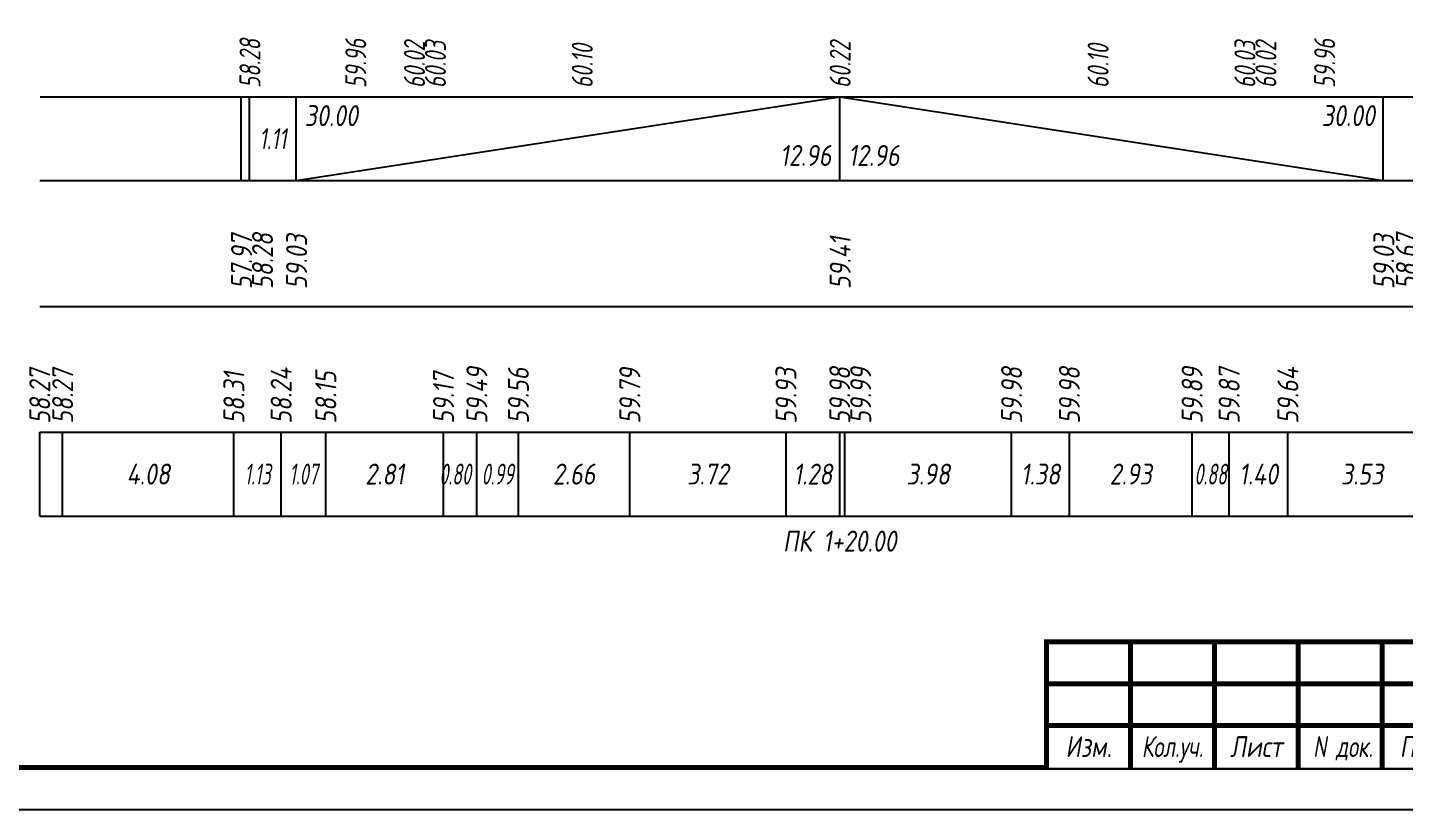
# Model space of a CAD drawing. Extents: x -717 to 1451, y -133302 to 233.
# Drawn here: x 78.5 to 242.6, y -1906.4 to -1813.2 of the extents above; entities that cross this region are included whole.
import ezdxf
from ezdxf.enums import TextEntityAlignment as Align

# ---------------------------------------------------------------- set-up
doc = ezdxf.new("R2010")
doc.units = 0
for name, color, linetype in [('Зарамочное оформление', 7, 'Continuous'), ('Код_510', 7, 'Continuous'), ('Код_514', 1, 'Continuous'), ('Код_516', 1, 'Continuous'), ('Подписи поперечников', 7, 'Continuous'), ('Таблица', 7, 'Continuous')]:
    doc.layers.add(name, color=color, linetype=linetype)
doc.styles.add('М', font='romand.shx', dxfattribs={"width": 0.8, "oblique": 10, "height": 2.5})

# ---------------------------------------------------------------- blocks, each defined once
blk = doc.blocks.new('Штамп')
at = {"linetype": 'Continuous'}
blk.add_wipeout([(199.95, -411.25), (384.95, -411.25), (384.95, -426.25), (199.95, -426.25)], dxfattribs=at).dxf.layer = 'Зарамочное оформление'
at = {"layer": 'Зарамочное оформление', "linetype": 'Continuous', "lineweight": -3, "const_width": 0.6, "flags": 128}
for points in [[(199.95, -426.25), (199.95, -411.25), (384.95, -411.25)], [(209.95, -411.25), (209.95, -426.25)], [(219.95, -411.25), (219.95, -426.25)], [(229.95, -411.25), (229.95, -426.25)], [(239.95, -411.25), (239.95, -426.25)], [(199.95, -416.25), (264.95, -416.25)], [(199.95, -421.25), (264.95, -421.25)]]:
    blk.add_lwpolyline(points, dxfattribs=at)
at = {"layer": 'Зарамочное оформление', "linetype": 'Continuous', "style": 'М', "oblique": 10}
for s, width, p in [('Изм.', 0.8, (204.95, -423.75)), ('Кол.уч.', 0.7, (214.95, -423.75)), ('Лист', 0.8, (224.95, -423.75)), ('N док.', 0.7, (235.28, -423.75)), ('Подпись', 0.8, (247.45, -423.75))]:
    blk.add_text(s, height=2.5, dxfattribs=dict(at, width=width)).set_placement(p, align=Align.MIDDLE_CENTER)
blk = doc.blocks.new('шифр')
blk.add_blockref('Штамп', (0, -1535))

msp = doc.modelspace()

# ---------------------------------------------------------------- linework, layer by layer
at = {"flags": 128}
msp.add_lwpolyline([(-30.054, -1906.421), (389.946, -1906.421), (389.946, -1609.421), (-30.054, -1609.421)], close=True, dxfattribs=at)
at = {"const_width": 0.6, "flags": 128}
msp.add_lwpolyline([(-10.054, -1901.421), (384.946, -1901.421), (384.946, -1614.421), (-10.054, -1614.421)], close=True, dxfattribs=at)
at = {"layer": 'Код_510'}
for p, q in [((79.946, -1871.421), (79.946, -1861.421)), ((82.672, -1871.421), (82.672, -1861.421)), ((103.088, -1871.421), (103.088, -1861.421)), ((108.716, -1871.421), (108.716, -1861.421)), ((114.043, -1871.421), (114.043, -1861.421)), ((128.07, -1871.421), (128.07, -1861.421)), ((132.046, -1871.421), (132.046, -1861.421)), ((136.989, -1871.421), (136.989, -1861.421)), ((150.278, -1871.421), (150.278, -1861.421)), ((168.894, -1871.421), (168.894, -1861.421)), ((175.297, -1871.421), (175.297, -1861.421)), ((175.905, -1871.421), (175.905, -1861.421)), ((195.787, -1871.421), (195.787, -1861.421)), ((202.666, -1871.421), (202.666, -1861.421)), ((217.294, -1871.421), (217.294, -1861.421)), ((221.714, -1871.421), (221.714, -1861.421)), ((228.717, -1871.421), (228.717, -1861.421))]:
    msp.add_line(p, q, dxfattribs=at)
at = {"layer": 'Код_516'}
for p, q in [((103.946, -1831.421), (103.946, -1821.421)), ((104.946, -1831.421), (104.946, -1821.421)), ((104.946, -1831.421), (104.946, -1821.421)), ((110.506, -1831.421), (110.506, -1821.421)), ((110.506, -1831.421), (175.297, -1821.421)), ((175.297, -1831.421), (175.297, -1821.421)), ((175.297, -1821.421), (240.089, -1831.421)), ((240.089, -1831.421), (240.089, -1821.421))]:
    msp.add_line(p, q, dxfattribs=at)
at = {"layer": 'Таблица'}
for p, q in [((80, -1821.421), (283.849, -1821.421)), ((79.946, -1831.421), (283.795, -1831.421)), ((79.946, -1846.421), (283.795, -1846.421)), ((79.946, -1861.421), (283.795, -1861.421)), ((79.946, -1871.421), (283.795, -1871.421))]:
    msp.add_line(p, q, dxfattribs=at)

# ---------------------------------------------------------------- texts
at = {"layer": 'Код_510', "style": 'М', "oblique": 10, "width": 0.8}
for s, p in [('58.27', (79.946, -1860.421)), ('58.27', (82.672, -1860.421)), ('58.31', (103.088, -1860.421)), ('58.24', (108.716, -1860.421)), ('58.15', (114.043, -1860.421)), ('59.17', (128.07, -1860.421)), ('59.49', (132.046, -1860.421)), ('59.56', (136.989, -1860.421)), ('59.79', (150.278, -1860.421)), ('59.93', (168.894, -1860.421)), ('59.98', (175.297, -1860.421)), ('59.99', (177.797, -1860.421)), ('59.98', (195.787, -1860.421)), ('59.98', (202.666, -1860.421)), ('59.89', (217.294, -1860.421)), ('59.87', (221.714, -1860.421)), ('59.64', (228.717, -1860.421))]:
    msp.add_text(s, height=2.5, rotation=90, dxfattribs=at).set_placement(p, align=Align.MIDDLE_LEFT)
at = {"layer": 'Код_510', "style": 'М', "oblique": 10}
for s, width, p in [('4.08', 0.8, (92.88, -1866.421)), ('1.13', 0.6, (105.902, -1866.421)), ('1.07', 0.6, (111.38, -1866.421)), ('2.81', 0.8, (121.056, -1866.421)), ('0.80', 0.6, (129.455, -1866.421)), ('0.99', 0.6, (134.518, -1866.421)), ('2.66', 0.8, (143.633, -1866.421)), ('3.72', 0.8, (159.586, -1866.421)), ('1.28', 0.8, (172.096, -1866.421)), ('3.98', 0.8, (185.846, -1866.421)), ('1.38', 0.8, (199.226, -1866.421)), ('2.93', 0.8, (209.98, -1866.421)), ('0.88', 0.6, (219.504, -1866.421)), ('1.40', 0.8, (225.216, -1866.421)), ('3.53', 0.8, (237.549, -1866.421))]:
    msp.add_text(s, height=2.5, dxfattribs=dict(at, width=width)).set_placement(p, align=Align.MIDDLE_CENTER)
at = {"layer": 'Код_514', "style": 'М', "oblique": 10, "width": 0.7}
for s, p in [('58.28', (105, -1820.382)), ('59.96', (117.608, -1820.382)), ('60.02', (124.608, -1820.382)), ('60.03', (127.108, -1820.382)), ('60.10', (144.608, -1820.382)), ('60.22', (175.352, -1820.382)), ('60.10', (206.095, -1820.382)), ('60.03', (223.595, -1820.382)), ('60.02', (226.095, -1820.382)), ('59.96', (233.095, -1820.382))]:
    msp.add_text(s, height=2.5, rotation=90, dxfattribs=at).set_placement(p, align=Align.MIDDLE_LEFT)
at = {"layer": 'Код_516', "style": 'М', "oblique": 10, "width": 0.8}
msp.add_text('30.00', height=2.5, dxfattribs=at).set_placement((111.506, -1822.421), align=Align.TOP_LEFT)
msp.add_text('30.00', height=2.5, dxfattribs=at).set_placement((239.089, -1822.421), align=Align.TOP_RIGHT)
at = {"layer": 'Код_516', "style": 'М', "oblique": 10, "width": 0.7}
msp.add_text('1.11', height=2.5, dxfattribs=at).set_placement((107.726, -1826.421), align=Align.MIDDLE_CENTER)
at = {"layer": 'Код_516', "style": 'М', "oblique": 10, "width": 0.8}
msp.add_text('12.96', height=2.5, dxfattribs=at).set_placement((174.297, -1830.421), align=Align.BOTTOM_RIGHT)
msp.add_text('12.96', height=2.5, dxfattribs=at).set_placement((176.297, -1830.421), align=Align.BOTTOM_LEFT)
for s, p in [('57.97', (104, -1844.371)), ('58.28', (106.5, -1844.371)), ('59.03', (110.56, -1844.371)), ('59.41', (175.352, -1844.371)), ('59.03', (240.143, -1844.371)), ('58.67', (242.838, -1844.371))]:
    msp.add_text(s, height=2.5, rotation=90, dxfattribs=at).set_placement(p, align=Align.MIDDLE_LEFT)
at = {"layer": 'Подписи поперечников', "style": 'М', "oblique": 10, "width": 0.8}
msp.add_text('ПК 1+20.00', height=2.5, dxfattribs=at).set_placement((175.297, -1876.421), align=Align.BOTTOM_CENTER)

# ---------------------------------------------------------------- next in the draw order: block references
msp.add_blockref('шифр', (0, 59.829))

doc.saveas('drawing.dxf')
